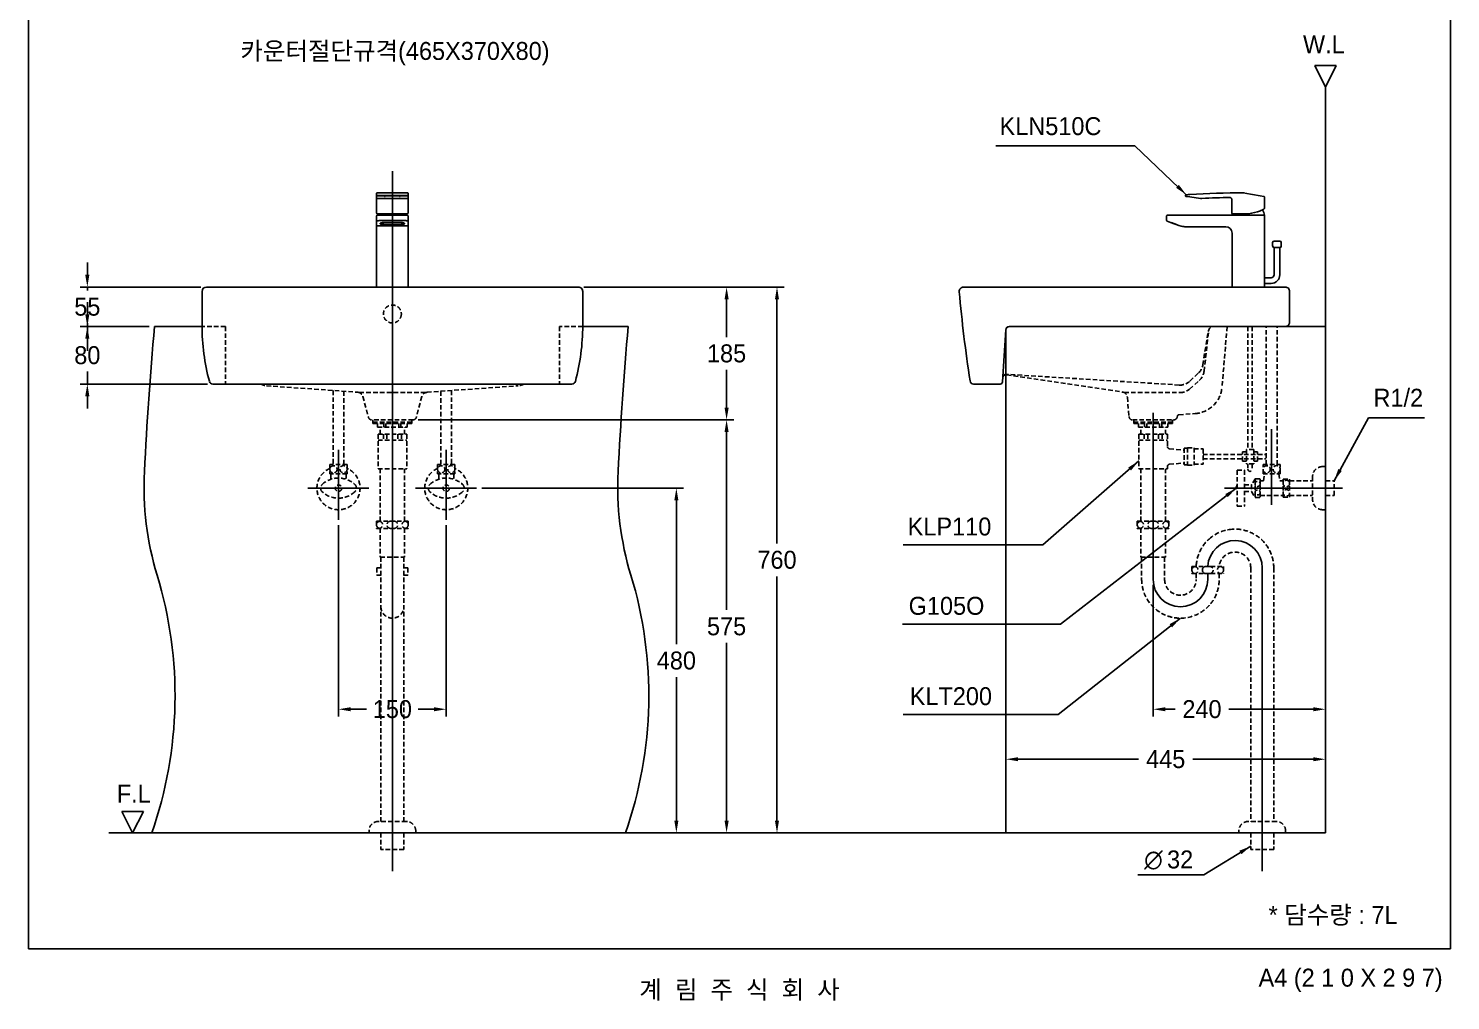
# Model space of a CAD drawing. Header units: millimetres. Extents: x 0 to 4280, y -72 to 2783.
# Drawn here: x 2300 to 4280, y -72 to 1281 of the extents above; entities that cross this region are included whole.
import ezdxf
from ezdxf.enums import TextEntityAlignment as Align
from ezdxf.lldxf.tags import DXFTag

# ---------------------------------------------------------------- set-up
doc = ezdxf.new("R2010")
doc.units = ezdxf.units.MM
doc.linetypes.add('DASHED2', pattern=[9.525, 6.35, -3.175])
for name, color, linetype in [('TEXT', 7, 'Continuous'), ('내부선 및 부속', 4, 'Continuous'), ('도각라인', 7, 'Continuous'), ('외형선', 3, 'Continuous'), ('점선', 6, 'DASHED2'), ('중심선', 1, 'DASHED'), ('치수선', 7, 'Continuous')]:
    doc.layers.add(name, color=color, linetype=linetype)
doc.styles.add('140911', font='HBATANG.TTF', dxfattribs={"height": 23})
doc.styles.add('____', font='')
doc.styles.add('타이틀', font='H2GTRM.TTF', dxfattribs={"height": 25})
doc.styles.get('____').set_extended_font_data('굴림')
tags = doc.linetypes.add('DASHDOT', pattern=[70, 31, -13, 13, -13]).pattern_tags.tags
tags[10:11] = [DXFTag(74, 4), DXFTag(75, 0), DXFTag(340, '0'), DXFTag(46, 0.0), DXFTag(50, 0.0), DXFTag(44, 0.0), DXFTag(45, 0.0)]
tags[8:9] = [DXFTag(74, 4), DXFTag(75, 0), DXFTag(340, '0'), DXFTag(46, 0.0), DXFTag(50, 0.0), DXFTag(44, 0.0), DXFTag(45, 0.0)]
tags[6:7] = [DXFTag(74, 4), DXFTag(75, 0), DXFTag(340, '0'), DXFTag(46, 0.0), DXFTag(50, 0.0), DXFTag(44, 0.0), DXFTag(45, 0.0)]
tags[4:5] = [DXFTag(74, 4), DXFTag(75, 0), DXFTag(340, '0'), DXFTag(46, 0.0), DXFTag(50, 0.0), DXFTag(44, 0.0), DXFTag(45, 0.0)]
tags = doc.linetypes.add('DASHED', pattern=[25.72, 12.86, -12.86]).pattern_tags.tags
tags[6:7] = [DXFTag(74, 4), DXFTag(75, 0), DXFTag(340, '0'), DXFTag(46, 0.0), DXFTag(50, 0.0), DXFTag(44, 0.0), DXFTag(45, 0.0)]
tags[4:5] = [DXFTag(74, 4), DXFTag(75, 0), DXFTag(340, '0'), DXFTag(46, 0.0), DXFTag(50, 0.0), DXFTag(44, 0.0), DXFTag(45, 0.0)]
doc.dimstyles.new('MSADIM', dxfattribs={"dimtxt": 33, "dimasz": 17, "dimexe": 10, "dimexo": 7.5, "dimgap": 10, "dimtad": 0, "dimtih": 1, "dimtoh": 1, "dimdec": 0, "dimzin": 1, "dimdsep": 46, "dimtxsty": '____', "dimcen": 11.25, "dimadec": 0, "dimazin": 0, "dimtfac": 1, "dimtdec": 0, "dimtix": 1, "dimtmove": 0, "dimatfit": 3, "dimfxl": 1, "dimtolj": 1, "dimtzin": 1, "dimarcsym": 0})

# ---------------------------------------------------------------- blocks, each defined once
blk = doc.blocks.new('*D27')
at = {"layer": '치수선', "color": 0, "linetype": 'Continuous', "lineweight": -2, "transparency": 16777216}
for p, q in [((2382, 938.3), (2382, 955.3)), ((2540.2, 921.3), (2372, 921.3)), ((2382, 921.3), (2382, 916.6)), ((2468, 866.3), (2372, 866.3)), ((2382, 866.3), (2382, 871)), ((2382, 849.3), (2382, 832.3))]:
    blk.add_line(p, q, dxfattribs=at)
at = {"layer": '치수선', "color": 0, "linetype": 'Continuous', "transparency": 16777216}
for points in [[(2379.1, 938.3), (2384.8, 938.3), (2382, 921.3)], [(2379.1, 849.3), (2384.8, 849.3), (2382, 866.3)]]:
    blk.add_solid(points, dxfattribs=at)
at = {"layer": '치수선', "color": 0, "linetype": 'Continuous', "transparency": 16777216, "insert": (2382, 893.8), "char_height": 25, "attachment_point": 5, "style": '____'}
blk.add_mtext('\\A1;55', dxfattribs=at)
blk = doc.blocks.new('*D28')
at = {"layer": '치수선', "color": 0, "linetype": 'Continuous', "lineweight": -2, "transparency": 16777216}
for p, q in [((2382, 883.3), (2382, 900.3)), ((2468, 866.3), (2372, 866.3)), ((2382, 866.3), (2382, 849.2)), ((2382, 786.3), (2382, 803.5)), ((2549.2, 786.3), (2372, 786.3)), ((2382, 769.3), (2382, 752.3))]:
    blk.add_line(p, q, dxfattribs=at)
at = {"layer": '치수선', "color": 0, "linetype": 'Continuous', "transparency": 16777216}
for points in [[(2379.1, 883.3), (2384.8, 883.3), (2382, 866.3)], [(2379.1, 769.3), (2384.8, 769.3), (2382, 786.3)]]:
    blk.add_solid(points, dxfattribs=at)
at = {"layer": '치수선', "color": 0, "linetype": 'Continuous', "transparency": 16777216, "insert": (2382, 826.3), "char_height": 25, "attachment_point": 5, "style": '____'}
blk.add_mtext('\\A1;80', dxfattribs=at)
blk = doc.blocks.new('*D29')
at = {"layer": '치수선', "color": 0, "linetype": 'Continuous', "lineweight": -2, "transparency": 16777216}
for p, q in [((3073.2, 921.3), (3282, 921.3)), ((3272, 904.3), (3272, 851.7)), ((3272, 753.3), (3272, 806)), ((2842.8, 736.3), (3282, 736.3))]:
    blk.add_line(p, q, dxfattribs=at)
at = {"layer": '치수선', "color": 0, "linetype": 'Continuous', "transparency": 16777216}
for points in [[(3269.2, 904.3), (3274.9, 904.3), (3272, 921.3)], [(3269.2, 753.3), (3274.9, 753.3), (3272, 736.3)]]:
    blk.add_solid(points, dxfattribs=at)
at = {"layer": '치수선', "color": 0, "linetype": 'Continuous', "transparency": 16777216, "insert": (3272, 828.8), "char_height": 25, "attachment_point": 5, "style": '____'}
blk.add_mtext('\\A1;185', dxfattribs=at)
blk = doc.blocks.new('*D30')
at = {"layer": '치수선', "color": 0, "linetype": 'Continuous', "lineweight": -2, "transparency": 16777216}
for p, q in [((2842.8, 736.3), (3282, 736.3)), ((3272, 719.3), (3272, 471.7)), ((3272, 178.3), (3272, 426)), ((2887.6, 161.3), (3282, 161.3))]:
    blk.add_line(p, q, dxfattribs=at)
at = {"layer": '치수선', "color": 0, "linetype": 'Continuous', "transparency": 16777216}
for points in [[(3269.2, 719.3), (3274.9, 719.3), (3272, 736.3)], [(3269.2, 178.3), (3274.9, 178.3), (3272, 161.3)]]:
    blk.add_solid(points, dxfattribs=at)
at = {"layer": '치수선', "color": 0, "linetype": 'Continuous', "transparency": 16777216, "insert": (3272, 448.8), "char_height": 25, "attachment_point": 5, "style": '____'}
blk.add_mtext('\\A1;575', dxfattribs=at)
blk = doc.blocks.new('*D31')
at = {"layer": '치수선', "color": 0, "linetype": 'Continuous', "lineweight": -2, "transparency": 16777216}
for p, q in [((2931.2, 641.3), (3212.1, 641.3)), ((3202.1, 624.3), (3202.1, 424)), ((3202.1, 178.3), (3202.1, 378.3)), ((3197.1, 161.3), (3192.1, 161.3))]:
    blk.add_line(p, q, dxfattribs=at)
at = {"layer": '치수선', "color": 0, "linetype": 'Continuous', "transparency": 16777216}
for points in [[(3199.3, 624.3), (3204.9, 624.3), (3202.1, 641.3)], [(3199.3, 178.3), (3204.9, 178.3), (3202.1, 161.3)]]:
    blk.add_solid(points, dxfattribs=at)
at = {"layer": '치수선', "color": 0, "linetype": 'Continuous', "transparency": 16777216, "insert": (3202.1, 401.2), "char_height": 25, "attachment_point": 5, "style": '____'}
blk.add_mtext('\\A1;480', dxfattribs=at)
blk = doc.blocks.new('*D32')
at = {"layer": '치수선', "color": 0, "linetype": 'Continuous', "lineweight": -2, "transparency": 16777216}
for p, q in [((3073.2, 921.3), (3352.2, 921.3)), ((3342.2, 904.3), (3342.2, 564.2)), ((3342.2, 178.3), (3342.2, 518.5)), ((3328.9, 161.3), (3352.2, 161.3))]:
    blk.add_line(p, q, dxfattribs=at)
at = {"layer": '치수선', "color": 0, "linetype": 'Continuous', "transparency": 16777216}
for points in [[(3339.4, 904.3), (3345, 904.3), (3342.2, 921.3)], [(3339.4, 178.3), (3345, 178.3), (3342.2, 161.3)]]:
    blk.add_solid(points, dxfattribs=at)
at = {"layer": '치수선', "color": 0, "linetype": 'Continuous', "transparency": 16777216, "insert": (3342.2, 541.4), "char_height": 25, "attachment_point": 5, "style": '____'}
blk.add_mtext('\\A1;760', dxfattribs=at)
blk = doc.blocks.new('*D33')
at = {"layer": '치수선', "color": 0, "linetype": 'Continuous', "lineweight": -2, "transparency": 16777216}
for p, q in [((2731.7, 589.8), (2731.7, 323.5)), ((2881.7, 589.8), (2881.7, 323.5)), ((2748.7, 333.5), (2770.8, 333.5)), ((2864.7, 333.5), (2842.6, 333.5))]:
    blk.add_line(p, q, dxfattribs=at)
at = {"layer": '치수선', "color": 0, "linetype": 'Continuous', "transparency": 16777216}
for points in [[(2748.7, 336.3), (2748.7, 330.7), (2731.7, 333.5)], [(2864.7, 336.3), (2864.7, 330.7), (2881.7, 333.5)]]:
    blk.add_solid(points, dxfattribs=at)
at = {"layer": '치수선', "color": 0, "linetype": 'Continuous', "transparency": 16777216, "insert": (2806.7, 333.5), "char_height": 25, "attachment_point": 5, "style": '____'}
blk.add_mtext('\\A1;150', dxfattribs=at)
blk = doc.blocks.new('*D34')
at = {"layer": '치수선', "color": 0, "linetype": 'Continuous', "lineweight": -2, "transparency": 16777216}
for p, q in [((3865.9, 506.8), (3865.9, 323.5)), ((4105.9, 354.4), (4105.9, 323.5)), ((3882.9, 333.5), (3896.6, 333.5)), ((4088.9, 333.5), (3971.2, 333.5))]:
    blk.add_line(p, q, dxfattribs=at)
at = {"layer": '치수선', "color": 0, "linetype": 'Continuous', "transparency": 16777216}
for points in [[(3882.9, 336.3), (3882.9, 330.7), (3865.9, 333.5)], [(4088.9, 336.3), (4088.9, 330.7), (4105.9, 333.5)]]:
    blk.add_solid(points, dxfattribs=at)
at = {"layer": '치수선', "color": 0, "linetype": 'Continuous', "transparency": 16777216, "insert": (3933.9, 333.5), "char_height": 25, "attachment_point": 5, "style": '____'}
blk.add_mtext('\\A1;240', dxfattribs=at)
blk = doc.blocks.new('*D35')
at = {"layer": '치수선', "color": 0, "linetype": 'Continuous', "lineweight": -2, "transparency": 16777216}
for p, q in [((3660.9, 267.4), (3660.9, 273.9)), ((3677.9, 263.9), (3845.7, 263.9)), ((4088.9, 263.9), (3921.1, 263.9)), ((4105.9, 267.4), (4105.9, 273.9))]:
    blk.add_line(p, q, dxfattribs=at)
at = {"layer": '치수선', "color": 0, "linetype": 'Continuous', "transparency": 16777216}
for points in [[(3677.9, 266.7), (3677.9, 261.1), (3660.9, 263.9)], [(4088.9, 266.7), (4088.9, 261.1), (4105.9, 263.9)]]:
    blk.add_solid(points, dxfattribs=at)
at = {"layer": '치수선', "color": 0, "linetype": 'Continuous', "transparency": 16777216, "insert": (3883.4, 263.9), "char_height": 25, "attachment_point": 5, "style": '____'}
blk.add_mtext('\\A1;445', dxfattribs=at)

msp = doc.modelspace()

# ---------------------------------------------------------------- linework, layer by layer
at = {"layer": '내부선 및 부속', "linetype": 'Continuous'}
for p, q in [((2784.7, 1051.3), (2784.7, 1049.1)), ((2784.7, 1051.3), (2784.7, 1051.2)), ((2784.7, 1051.2), (2784.7, 1047.4)), ((2785.7, 1052.4), (2827.7, 1052.4)), ((2828.7, 1051.4), (2828.7, 1049.1)), ((3993.4, 1052.2), (4015.1, 1048.4)), ((2784.7, 1047.8), (2784.7, 1049.1)), ((2784.7, 1045.8), (2784.7, 1047.8)), ((2784.7, 1047.4), (2784.7, 1046.5)), ((2784.7, 1024.3), (2784.7, 1047)), ((2784.7, 1047), (2784.7, 1045.7)), ((2784.7, 1045.3), (2784.7, 1046.5)), ((2784.7, 1045.7), (2784.7, 1045.8)), ((2784.7, 1045.3), (2784.7, 1028.5)), ((2785.7, 1044.8), (2827.7, 1044.8)), ((2822.7, 1048.7), (2790.7, 1048.7)), ((2790.7, 1048.7), (2790.7, 1048.5)), ((2790.7, 1048.5), (2822.7, 1048.5)), ((2796.7, 1048.1), (2795.7, 1048.1)), ((2795.7, 1048.1), (2795.7, 1047.5)), ((2795.7, 1047.5), (2795.7, 1047.3)), ((2795.7, 1047.3), (2796.7, 1047.3)), ((2796.7, 1047.3), (2796.7, 1048.1)), ((2796.7, 1047.5), (2796.7, 1048.1)), ((2796.7, 1047.3), (2796.7, 1047.5)), ((2816.7, 1048.1), (2816.7, 1047.5)), ((2817.7, 1048.1), (2816.7, 1048.1)), ((2816.7, 1047.5), (2816.7, 1047.3)), ((2816.7, 1047.3), (2817.7, 1047.3)), ((2817.7, 1047.3), (2816.7, 1047.3)), ((2817.7, 1047.5), (2817.7, 1048.1)), ((2817.7, 1047.3), (2817.7, 1048.1)), ((2817.7, 1047.3), (2817.7, 1047.5)), ((2817.7, 1047.3), (2817.7, 1047.3)), ((2822.7, 1048.5), (2822.7, 1048.7)), ((2827.7, 1044.7), (2827.7, 1044.8)), ((2828.7, 1049.1), (2828.7, 1047.8)), ((2828.7, 1047.8), (2828.7, 1045.8)), ((2828.7, 1047), (2828.7, 1047)), ((2828.7, 1047), (2828.7, 1024.3)), ((2828.7, 1045.7), (2828.7, 1045.8)), ((3910.9, 1048.5), (3910.9, 1048.7)), ((3910.9, 1048.7), (3910.9, 1048.5)), ((3916.8, 1046.8), (3911.8, 1047.5)), ((3931.9, 1044.8), (3916.8, 1046.8)), ((3975.4, 1024.3), (3975.4, 1042.9)), ((4015.1, 1048.4), (4020.1, 1047.5)), ((4020.9, 1046.5), (4020.9, 1046.4)), ((4020.9, 1045.3), (4020.9, 1046.4)), ((4020.9, 1045.3), (4020.9, 1030.9)), ((2784.7, 1028.5), (2784.7, 1024.3)), ((2784.7, 1012.2), (2784.7, 1020.3)), ((2784.7, 921.3), (2784.7, 1020.3)), ((2784.7, 1007.5), (2784.7, 1012.2)), ((2786.1, 1023.3), (2785.7, 1023.3)), ((2785.7, 1021.3), (2790.7, 1021.3)), ((2827.3, 1023.3), (2786.1, 1023.3)), ((2790.7, 1021.3), (2822.7, 1021.3)), ((2790.7, 1014), (2822.7, 1014)), ((2819.7, 1011), (2793.7, 1011)), ((2793.7, 1008.3), (2793.7, 1011)), ((2819.7, 1008.3), (2819.7, 1011)), ((2827.7, 1021.3), (2822.7, 1021.3)), ((2827.7, 1023.3), (2827.3, 1023.3)), ((2828.7, 1020.3), (2828.7, 1012.2)), ((2828.7, 1012.2), (2828.7, 1007.5)), ((3884.7, 1014), (3884.7, 1020.3)), ((3884.7, 1020.3), (3884.7, 1014)), ((3890.3, 1011.3), (3885.3, 1013.1)), ((3885.3, 1013.1), (3890.3, 1011.3)), ((3885.7, 1021.3), (3890.7, 1021.3)), ((3890.3, 1011.3), (3903.3, 1006.5)), ((3903.3, 1006.5), (3890.3, 1011.3)), ((3890.7, 1021.3), (4014.9, 1021.3)), ((3891, 1011), (3898.5, 1008.3)), ((3898.5, 1008.3), (3891, 1011)), ((3976.4, 1023.3), (3989.9, 1023.3)), ((3976.9, 1023.3), (3981.4, 1023.3)), ((3991.9, 1023.3), (3989.9, 1023.3)), ((3998.9, 1023.3), (3991.9, 1023.3)), ((4019.9, 1021.3), (4014.9, 1021.3)), ((4019.9, 1021.3), (4020.9, 1021.3)), ((4020.9, 1021.3), (4020.9, 1020.3)), ((4020.9, 921.3), (4020.9, 1020.3)), ((2784.7, 1006.3), (2784.7, 1007.5)), ((2784.7, 921.3), (2784.7, 1006.3)), ((2785.7, 1006.5), (2827.7, 1006.5)), ((2793.7, 1008.3), (2819.7, 1008.3)), ((2828.7, 1006.3), (2828.7, 1007.5)), ((2828.7, 1006.3), (2828.7, 1006.3)), ((2828.7, 1006.3), (2828.7, 921.3)), ((3966.9, 1005.3), (3910.2, 1005.3)), ((3975.9, 921.3), (3975.9, 996.3)), ((4032.3, 978.3), (4032.3, 983.3)), ((4034.3, 985.3), (4042.4, 985.3)), ((4034.3, 976.3), (4034.3, 938.3)), ((4034.3, 976.3), (4042.3, 976.3)), ((4038.3, 976.3), (4034.3, 976.3)), ((4040.7, 976.3), (4036, 976.3)), ((4042.3, 976.3), (4038.3, 976.3)), ((4042.4, 976.3), (4038.3, 976.3)), ((4042.3, 938.3), (4042.3, 976.3)), ((4044.3, 983.4), (4044.3, 978.3)), ((4020.9, 953.3), (4020.9, 958.3)), ((4020.9, 931.3), (4020.9, 953.3)), ((4030.3, 934.3), (4020.9, 934.3)), ((4020.9, 931.3), (4020.9, 926.3)), ((2785.2, 921.3), (2828.2, 921.3)), ((4020.9, 921.3), (3975.9, 921.3)), ((4010.3, 921.3), (4013.3, 921.3)), ((4010.3, 921.3), (4016.3, 921.3)), ((4020.9, 926.3), (4030.3, 926.3)), ((2541.7, 866.3), (2475.5, 866.3)), ((3135.1, 866.3), (3071.7, 866.3)), ((3660.9, 861.3), (3660.9, 161.3))]:
    msp.add_line(p, q, dxfattribs=at)
for centre, radius, start, end in [((3984.6, 52.4), 1000, 89.5936, 93.8863), ((3991.6, 1042.3), 10, 80, 89.5936), ((2827.7, 1045.7), 1, 270, 0), ((3911.9, 1048.5), 1, 202.1993, 262.1993), ((3911.9, 1048.5), 1, 202.1993, 262.1993), ((3911.9, 1048.5), 1, 202.1993, 262.1993), ((3911.9, 1048.5), 1, 202.1993, 262.1993), ((3933.2, 1054.7), 10, 262.1993, 272.9349), ((3984.6, 52.4), 993.6, 90.6538, 92.9349), ((3972.1, 1042.8), 3.34, 2.007, 69.3544), ((2785.7, 1024.3), 1, 180, 270), ((2785.7, 1020.3), 1, 90, 180), ((2785.7, 1020.3), 1, 90, 180), ((2814.4, 1016.3), 27.6, 165.1842, 169.4357), ((2800, 1016.3), 27.6, 10.5643, 14.8158), ((2827.7, 1024.3), 1, 270, 0), ((2827.7, 1020.3), 1, 0, 90), ((3885.7, 1020.3), 1, 90, 180), ((3885.7, 1020.3), 1, 90, 180), ((3976.4, 1024.3), 1, 180, 270), ((4008.1, 1016.3), 27.6, 165.1842, 169.4357), ((3993.3, 1078.9), 55.8, 275.72, 293.156), ((3993.7, 1016.3), 27.6, 10.5643, 27.3016), ((3910.2, 1025.3), 20, 250, 270), ((3910.2, 1025.3), 20, 250, 270), ((3966.9, 996.3), 9, 0, 90), ((4034.3, 983.3), 2, 90, 180), ((4034.3, 978.3), 1.92, 180, 270), ((4042.4, 983.4), 1.92, 0, 90), ((4042.4, 978.3), 1.92, 270, 0), ((4030.3, 938.3), 4, 270, 0), ((4030.3, 938.3), 12, 270, 0), ((7432.1, 419.4), 4976.7, 174.8481, 177.1769), ((8091.7, 419.4), 4976.7, 174.8481, 177.1769), ((3661.4, 794.2), 5, 95.785, 176.4237), ((3661.4, 794.8), 5, 96.1691, 176.4237), ((2886, 643.6), 425.1, 177.1769, 196.87), ((3545.5, 643.6), 425.1, 177.1769, 196.87), ((1925.7, 352.4), 578.4, 340.7085, 16.87), ((2585.3, 352.4), 578.4, 340.7085, 16.87)]:
    msp.add_arc(centre, radius, start, end, dxfattribs=at)
for points, knots in [([(2784.7, 1051.5), (2784.7, 1051.5), (2784.7, 1051.6), (2784.8, 1051.8), (2784.9, 1052), (2785.1, 1052.2), (2785.4, 1052.3), (2785.6, 1052.4), (2785.7, 1052.4)], [0, 0, 0, 0, 0.097046, 0.215477, 0.366984, 0.6013, 0.806128, 1, 1, 1, 1]), ([(2827.7, 1052.4), (2827.7, 1052.4), (2827.8, 1052.4), (2828, 1052.3), (2828.3, 1052.2), (2828.4, 1052), (2828.6, 1051.9), (2828.6, 1051.7), (2828.7, 1051.6), (2828.7, 1051.5), (2828.7, 1051.5), (2828.7, 1051.4)], [0, 0, 0, 0, 0.020818, 0.239105, 0.419032, 0.574027, 0.708164, 0.821662, 0.913084, 0.980269, 1, 1, 1, 1]), ([(3911.8, 1049.7), (3911.7, 1049.7), (3911.5, 1049.6), (3911.2, 1049.5), (3911.1, 1049.3), (3910.9, 1049), (3910.9, 1048.8), (3910.9, 1048.7)], [0, 0, 0, 0, 0.285714, 0.428571, 0.571429, 0.785714, 1, 1, 1, 1]), ([(3911.8, 1049.7), (3911.8, 1049.7), (3911.9, 1049.7), (3912.2, 1049.7), (3912.6, 1049.8), (3913, 1049.8), (3913.7, 1049.9), (3914.7, 1049.9), (3915.7, 1050), (3916.5, 1050), (3916.8, 1050.1)], [0, 0, 0, 0, 0.142857, 0.285714, 0.357143, 0.428571, 0.571429, 0.714286, 0.857143, 1, 1, 1, 1]), ([(2790.7, 1048.7), (2790.2, 1048.7), (2789.6, 1048.7), (2788.7, 1048.7), (2788.1, 1048.8), (2787.5, 1048.8), (2786.7, 1048.8), (2786.1, 1048.8), (2785.7, 1048.9), (2785.5, 1048.9), (2785.4, 1048.9), (2785.1, 1048.9), (2784.8, 1049), (2784.7, 1049), (2784.7, 1049.1)], [0, 0, 0, 0, 0.142857, 0.214286, 0.285714, 0.357143, 0.428571, 0.571429, 0.642857, 0.678571, 0.696429, 0.714286, 0.857143, 1, 1, 1, 1]), ([(2784.7, 1047.8), (2784.7, 1047.9), (2785.1, 1048.1), (2786.8, 1048.4), (2788.9, 1048.5), (2790.2, 1048.5), (2790.7, 1048.5)], [0, 0, 0, 0, 0.285714, 0.571429, 0.857143, 1, 1, 1, 1]), ([(2828.6, 1049), (2828.6, 1049), (2828.5, 1049), (2828.1, 1048.9), (2827.4, 1048.9), (2826.6, 1048.8), (2825.9, 1048.8), (2825.1, 1048.8), (2824, 1048.7), (2823.1, 1048.7), (2822.7, 1048.7)], [0, 0, 0, 0, 0.022938, 0.185782, 0.348626, 0.511469, 0.592891, 0.674313, 0.837156, 1, 1, 1, 1]), ([(2822.7, 1048.5), (2823.6, 1048.5), (2825.4, 1048.5), (2827.5, 1048.3), (2828.4, 1048.1), (2828.6, 1048), (2828.6, 1048)], [0, 0, 0, 0, 0.32589, 0.651781, 0.977671, 1, 1, 1, 1]), ([(4020.3, 1030), (4020.3, 1030), (4020.2, 1029.9), (4019.9, 1029.8), (4019.6, 1029.6), (4019.2, 1029.4), (4018.9, 1029.2), (4018.4, 1029), (4018, 1028.8), (4017.3, 1028.4), (4016.7, 1028.2), (4016.1, 1027.9), (4015.9, 1027.8), (4015.7, 1027.7)], [0, 0, 0, 0, 0.022972, 0.19686, 0.283804, 0.370748, 0.457692, 0.5229, 0.63158, 0.718524, 0.892412, 0.935884, 1, 1, 1, 1]), ([(4019.9, 1029.8), (4019.9, 1029.8), (4019.9, 1029.8), (4019.8, 1029.7), (4019.8, 1029.7), (4019.7, 1029.7), (4019.7, 1029.7), (4019.6, 1029.6), (4019.5, 1029.6), (4019.5, 1029.5), (4019.4, 1029.5), (4019.4, 1029.5), (4019.3, 1029.5), (4019.2, 1029.4), (4019.2, 1029.4), (4019.1, 1029.4), (4019, 1029.3), (4018.9, 1029.2), (4018.8, 1029.2), (4018.6, 1029.1), (4018.5, 1029.1), (4018.4, 1029), (4018.4, 1029), (4018.3, 1029), (4018.3, 1028.9), (4018.3, 1028.9)], [0, 0, 0, 0, 0.147203, 0.147203, 0.295653, 0.295653, 0.37051, 0.37051, 0.483564, 0.483564, 0.521467, 0.521467, 0.597561, 0.597561, 0.635788, 0.635788, 0.751471, 0.751471, 0.829397, 0.829397, 0.947331, 0.947331, 0.986892, 0.986892, 1, 1, 1, 1]), ([(4020.8, 1030.9), (4020.8, 1030.8), (4020.8, 1030.6), (4020.7, 1030.3), (4020.5, 1030.1), (4020.4, 1030), (4020.3, 1030)], [0, 0, 0, 0, 0.250001, 0.499999, 0.749998, 1, 1, 1, 1]), ([(4020.8, 1030.9), (4020.8, 1030.9), (4020.9, 1030.9), (4020.9, 1030.9), (4020.9, 1030.9)], [0, 0, 0, 0, 0.15708, 1, 1, 1, 1]), ([(2784.7, 1012.2), (2784.7, 1012.5), (2785.1, 1013), (2786.8, 1013.7), (2788.9, 1014), (2790.2, 1014), (2790.7, 1014)], [0, 0, 0, 0, 0.285714, 0.571429, 0.857143, 1, 1, 1, 1]), ([(2822.7, 1014), (2823.6, 1014), (2825.4, 1013.9), (2827.5, 1013.4), (2828.4, 1012.9), (2828.6, 1012.6), (2828.6, 1012.6)], [0, 0, 0, 0, 0.326484, 0.652968, 0.979452, 1, 1, 1, 1]), ([(3884.7, 1014), (3884.7, 1014), (3884.7, 1013.8), (3884.8, 1013.6), (3884.9, 1013.4), (3885.1, 1013.2), (3885.2, 1013.1), (3885.3, 1013.1)], [0, 0, 0, 0, 0.214286, 0.428571, 0.571429, 0.714286, 1, 1, 1, 1]), ([(2784.7, 1006.3), (2784.7, 1006.3), (2784.7, 1006.3), (2784.7, 1006.2), (2784.7, 1006.1), (2784.7, 1006.1)], [0, 0, 0, 0, 0.003909, 0.003909, 1, 1, 1, 1]), ([(2828.7, 1006.2), (2828.7, 1006.1), (2828.7, 1006.1), (2828.7, 1006.1), (2828.7, 1006.1)], [0, 0, 0, 0, 0.705199, 1, 1, 1, 1])]:
    msp.add_open_spline(points, degree=3, knots=knots, dxfattribs=at)
for points, degree in [([(3911.8, 1049.7), (3911.3, 1049.7), (3910.9, 1049.2), (3910.9, 1048.7)], 3), ([(3911.6, 1049.7), (3911.6, 1049.7), (3911.6, 1049.7), (3911.7, 1049.7)], 3), ([(2828.1, 1044.8), (2828.2, 1044.8), (2828.2, 1044.7), (2828.2, 1044.7)], 3), ([(2828.3, 1044.9), (2828.3, 1044.8), (2828.2, 1044.7), (2828.2, 1044.7)], 3), ([(2828.7, 1049.3), (2828.7, 1049.1), (2828.6, 1049)], 2), ([(2828.7, 1049.1), (2828.7, 1049.1), (2828.6, 1049), (2828.6, 1049)], 3), ([(2828.6, 1048), (2828.6, 1047.8), (2828.7, 1047.6)], 2), ([(2828.6, 1048), (2828.6, 1047.9), (2828.7, 1047.9), (2828.7, 1047.8)], 3), ([(2828.7, 1049.3), (2828.7, 1049.2), (2828.7, 1049.1), (2828.7, 1049.1)], 3), ([(2828.7, 1047.8), (2828.7, 1047.8), (2828.7, 1047.7), (2828.7, 1047.6)], 3), ([(3910.9, 1048.5), (3910.9, 1048), (3911.3, 1047.6), (3911.8, 1047.5)], 3), ([(4015.1, 1048.3), (4015.1, 1048.4), (4015.1, 1048.4), (4015.1, 1048.4)], 3), ([(4020.9, 1046.5), (4020.9, 1047), (4020.5, 1047.4), (4020.1, 1047.5)], 3), ([(2828.6, 1012.6), (2828.6, 1012.5), (2828.7, 1012.3), (2828.7, 1012.2)], 3), ([(2828.6, 1012.6), (2828.6, 1012.3), (2828.7, 1012)], 2), ([(2828.7, 1012.2), (2828.7, 1012.2), (2828.7, 1012.1), (2828.7, 1012)], 3), ([(3884.7, 1014), (3884.7, 1013.6), (3884.9, 1013.2), (3885.3, 1013.1)], 3), ([(4015.8, 1027.8), (4015.5, 1027.7), (4015.3, 1027.6)], 2), ([(4015.3, 1027.6), (4015.3, 1027.6), (4015.3, 1027.6), (4015.3, 1027.6)], 3)]:
    msp.add_open_spline(points, degree=degree, dxfattribs=at)
for points in [[(2785.7, 1044.8), (2784.7, 1044.8), (2784.7, 1045.8)], [(2828.7, 1045.8), (2828.7, 1044.8), (2827.7, 1044.8)], [(2785.7, 1006.5), (2784.7, 1006.5), (2784.7, 1007.5)], [(2828.7, 1007.5), (2828.7, 1006.5), (2827.7, 1006.5)]]:
    msp.add_rational_spline(points, [1, 0.707106769085, 1], degree=2, dxfattribs=at)
for points in [[(2793.7, 1008.3), (2789.7, 1008.3), (2789.7, 1009.7), (2789.7, 1011), (2793.7, 1011)], [(2819.7, 1011), (2823.7, 1011), (2823.7, 1009.7), (2823.7, 1008.3), (2819.7, 1008.3)]]:
    msp.add_rational_spline(points, [1, 0.707106769085, 1, 0.707106769085, 1], degree=2, knots=[0, 0, 0, 0.5, 0.5, 1, 1, 1], dxfattribs=at)
at = {"layer": '도각라인'}
for p, q in [((2300, 0), (2300, 2783)), ((4280, 2783), (4280, 0)), ((2300, 0), (4280, 0))]:
    msp.add_line(p, q, dxfattribs=at)
at = {"layer": '외형선', "linetype": 'Continuous'}
for p, q in [((4120.9, 1229.6), (4090.9, 1229.6)), ((4090.9, 1229.6), (4105.9, 1199.6)), ((4105.9, 1199.6), (4120.9, 1229.6)), ((4105.9, 1199.6), (4105.9, 161.3)), ((2541.7, 915.3), (2541.7, 867.5)), ((3065.7, 921.3), (2547.7, 921.3)), ((3071.7, 915.3), (3071.7, 867.5)), ((4049.9, 921.3), (3601.9, 921.3)), ((4055.9, 915.3), (4055.9, 872.3)), ((3660.6, 861.7), (3656.1, 789.2)), ((3665.6, 866.3), (4105.9, 866.3)), ((3056.7, 786.3), (2556.7, 786.3)), ((3615.9, 786.3), (3653.1, 786.3)), ((2460.1, 191.3), (2430.1, 191.3)), ((2430.1, 191.3), (2445.1, 161.3)), ((2445.1, 161.3), (2460.1, 191.3)), ((4105.9, 161.3), (2411.9, 161.3))]:
    msp.add_line(p, q, dxfattribs=at)
at = {"layer": '외형선', "linetype": 'Continuous', "flags": 128}
for points in [[(3065.7, 921.3, -0.414214), (3071.7, 915.3)], [(4049.9, 921.3, -0.414217), (4055.9, 915.3)], [(4055.9, 872.3, -0.414214), (4049.9, 866.3)], [(3071.7, 867.5, -0.065373), (3061.5, 790)], [(3660.6, 861.7, -0.396047), (3665.6, 866.3)], [(3660.9, 861.3, -0.414214), (3665.9, 866.3)], [(3061.5, 790, -0.339644), (3056.7, 786.3)], [(3656.1, 789.2, -0.396044), (3653.1, 786.3)]]:
    msp.add_lwpolyline(points, format="xyb", dxfattribs=at)
at = {"layer": '외형선', "linetype": 'Continuous'}
for centre, radius, start, end in [((2547.7, 915.3), 6, 90, 180), ((3601.9, 915.3), 6, 90, 185.1079), ((5588, 1092.9), 2000, 185.1079, 188.6931), ((2841.7, 867.5), 300, 180, 194.961), ((2556.7, 791.3), 5, 194.961, 270), ((3615.9, 791.3), 5, 188.6931, 270)]:
    msp.add_arc(centre, radius, start, end, dxfattribs=at)
at = {"layer": '점선'}
for p, q in [((2574.2, 866.3), (2541.7, 866.3)), ((2574.2, 866.3), (2574.2, 786.3)), ((3039.2, 866.3), (3039.2, 786.3)), ((3071.7, 866.3), (3039.2, 866.3)), ((3935, 812.9), (3942.7, 859.6)), ((3936.8, 804), (3943.3, 861.5)), ((3968.9, 866.3), (3961.8, 781.7)), ((3997.9, 866.3), (3997.9, 695.3)), ((4003.9, 866.3), (4003.9, 695.3)), ((4023.4, 674.1), (4023.4, 866.3)), ((4038.4, 674.1), (4038.4, 866.3)), ((3902.2, 784.9), (3661.8, 799.8)), ((3662.1, 799.2), (3823.2, 775.1)), ((3917.2, 790.4), (3929.1, 801.7)), ((2631.4, 783.9), (2758.5, 774.8)), ((2724.2, 777.2), (2724.2, 674.1)), ((2739.2, 776.1), (2739.2, 674.1)), ((2852.9, 774.3), (2760.5, 774.3)), ((2854.9, 774.8), (2982, 783.9)), ((2874.2, 776.1), (2874.2, 674.1)), ((2889.2, 777.2), (2889.2, 674.1)), ((3825.6, 774.3), (3903.4, 774.3)), ((3916.6, 779.3), (3930.1, 791.2)), ((2765.6, 768.8), (2773.3, 740.1)), ((2847.7, 768.8), (2840.1, 740.1)), ((3830, 767.9), (3832.3, 740.9)), ((2835.3, 736.3), (2778.1, 736.3)), ((2779.7, 736.3), (2779.7, 731.3)), ((2779.7, 733.3), (2833.7, 733.3)), ((2833.7, 736.3), (2833.7, 731.3)), ((3837.3, 736.3), (3894.5, 736.3)), ((3838.9, 736.3), (3838.9, 731.3)), ((3838.9, 733.3), (3892.9, 733.3)), ((3892.9, 736.3), (3892.9, 731.3)), ((3899.4, 740.1), (3899.9, 742.1)), ((3901.7, 743.6), (3924.6, 745.1)), ((2779.7, 731.3), (2833.7, 731.3)), ((2786.2, 731.3), (2786.2, 726.3)), ((2786.2, 726.3), (2827.2, 726.3)), ((2786.7, 716.3), (2786.7, 668.3)), ((2786.7, 716.3), (2826.7, 716.3)), ((2789.7, 716.3), (2789.7, 726.3)), ((2794.2, 716.3), (2794.2, 708.3)), ((2794.7, 731.3), (2794.7, 726.3)), ((2797.7, 731.3), (2797.7, 726.3)), ((2799.2, 716.3), (2799.2, 708.3)), ((2814.2, 716.3), (2814.2, 708.3)), ((2815.7, 731.3), (2815.7, 726.3)), ((2818.7, 731.3), (2818.7, 726.3)), ((2819.2, 716.3), (2819.2, 708.3)), ((2823.7, 716.3), (2823.7, 726.3)), ((2826.7, 716.3), (2826.7, 668.3)), ((2827.2, 731.3), (2827.2, 726.3)), ((3838.9, 731.3), (3892.9, 731.3)), ((3845.4, 731.3), (3845.4, 726.3)), ((3845.4, 726.3), (3886.4, 726.3)), ((3845.9, 716.3), (3845.9, 668.3)), ((3845.9, 716.3), (3885.9, 716.3)), ((3848.9, 716.3), (3848.9, 726.3)), ((3853.4, 716.3), (3853.4, 708.3)), ((3853.9, 731.3), (3853.9, 726.3)), ((3856.9, 731.3), (3856.9, 726.3)), ((3858.4, 716.3), (3858.4, 708.3)), ((3873.4, 716.3), (3873.4, 708.3)), ((3874.9, 731.3), (3874.9, 726.3)), ((3877.9, 731.3), (3877.9, 726.3)), ((3878.4, 716.3), (3878.4, 708.3)), ((3882.9, 716.3), (3882.9, 726.3)), ((3885.9, 716.3), (3885.9, 699.1)), ((3886.4, 731.3), (3886.4, 726.3)), ((2786.7, 708.3), (2826.7, 708.3)), ((3845.9, 708.3), (3885.9, 708.3)), ((3888.6, 696.1), (3908.9, 694.3)), ((3908.9, 696.8), (3908.9, 673.8)), ((3908.9, 696.8), (3913.9, 696.8)), ((3913.9, 697.3), (3913.9, 673.3)), ((3913.9, 697.3), (3922.9, 697.3)), ((3922.9, 697.3), (3922.9, 673.3)), ((3922.9, 696.1), (3935.4, 696.1)), ((3935.4, 696.1), (3935.4, 674.6)), ((4005.9, 695.3), (3995.9, 695.3)), ((3995.9, 695.3), (3995.9, 675.3)), ((4005.9, 695.3), (4005.9, 675.3)), ((2719.7, 674.1), (2719.7, 661.1)), ((2743.7, 674.1), (2719.7, 674.1)), ((2743.7, 674.1), (2743.7, 661.1)), ((2869.7, 674.1), (2869.7, 661.1)), ((2893.7, 674.1), (2869.7, 674.1)), ((2893.7, 674.1), (2893.7, 661.1)), ((3888.6, 674.6), (3908.9, 676.3)), ((3908.9, 673.8), (3913.9, 673.8)), ((3913.9, 673.3), (3922.9, 673.3)), ((3922.9, 674.6), (3935.4, 674.6)), ((3935.4, 688.3), (4023.4, 688.3)), ((3935.4, 682.3), (4023.4, 682.3)), ((3990.4, 678.8), (3990.4, 691.8)), ((3995.9, 691.8), (3990.4, 691.8)), ((3995.9, 678.8), (3990.4, 678.8)), ((4005.9, 675.3), (3995.9, 675.3)), ((3997.9, 675.3), (3997.9, 667.7)), ((4003.9, 675.3), (4003.9, 667.7)), ((4011.4, 691.8), (4005.9, 691.8)), ((4011.4, 678.8), (4005.9, 678.8)), ((4011.4, 678.8), (4011.4, 691.8)), ((4018.9, 674.1), (4042.9, 674.1)), ((4018.9, 661.1), (4018.9, 674.1)), ((4042.9, 661.1), (4042.9, 674.1)), ((2743.7, 661.1), (2719.7, 661.1)), ((2721.2, 661.1), (2721.2, 653.7)), ((2742.2, 661.1), (2742.2, 653.7)), ((2786.7, 668.3), (2826.7, 668.3)), ((2789.7, 595.3), (2789.7, 668.3)), ((2823.7, 595.3), (2823.7, 668.3)), ((2893.7, 661.1), (2869.7, 661.1)), ((2871.2, 661.1), (2871.2, 653.7)), ((2892.2, 661.1), (2892.2, 653.7)), ((3845.9, 668.3), (3885.9, 668.3)), ((3848.9, 595.3), (3848.9, 668.3)), ((3882.9, 595.3), (3882.9, 668.3)), ((3885.9, 671.6), (3885.9, 668.3)), ((3982.9, 666.3), (3982.9, 616.3)), ((3982.9, 666.3), (3992.9, 666.3)), ((3992.9, 666.3), (3992.9, 616.3)), ((4007.9, 654.3), (4002.9, 646.1)), ((4007.9, 654.3), (4014.9, 654.3)), ((4007.9, 654.3), (4007.9, 628.3)), ((4014.9, 654.3), (4014.9, 628.3)), ((4018.9, 661.1), (4042.9, 661.1)), ((4019.4, 651.6), (4020.9, 661.1)), ((4040.9, 661.1), (4042.4, 651.6)), ((4046.9, 653.8), (4046.9, 628.8)), ((4046.9, 653.8), (4055.9, 653.8)), ((4055.9, 653.8), (4055.9, 628.8)), ((4087.9, 657.3), (4087.9, 625.3)), ((4101.9, 671.3), (4105.9, 671.3)), ((3992.9, 646.1), (4002.9, 646.1)), ((3992.9, 636.6), (4002.9, 636.6)), ((4002.9, 646.1), (4002.9, 636.6)), ((4002.9, 636.6), (4007.9, 628.3)), ((4014.9, 651.6), (4019.4, 651.6)), ((4042.4, 651.6), (4046.9, 651.6)), ((4055.9, 651.6), (4087.9, 651.6)), ((4105.9, 651.6), (4117.9, 651.6)), ((4117.9, 631.1), (4117.9, 651.6)), ((3982.9, 616.3), (3992.9, 616.3)), ((4007.9, 628.3), (4014.9, 628.3)), ((4014.9, 631.1), (4046.9, 631.1)), ((4046.9, 628.8), (4055.9, 628.8)), ((4055.9, 631.1), (4087.9, 631.1)), ((4105.9, 631.1), (4117.9, 631.1)), ((2784.7, 595.3), (2828.7, 595.3)), ((2784.7, 595.3), (2784.7, 585.3)), ((2828.7, 595.3), (2828.7, 585.3)), ((3843.9, 595.3), (3887.9, 595.3)), ((3843.9, 595.3), (3843.9, 585.3)), ((3887.9, 595.3), (3887.9, 585.3)), ((4101.9, 611.3), (4105.9, 611.3)), ((2784.7, 585.3), (2828.7, 585.3)), ((2789.7, 585.3), (2789.7, 545.3)), ((2823.7, 585.3), (2823.7, 545.3)), ((3843.9, 585.3), (3887.9, 585.3)), ((3848.9, 585.3), (3848.9, 545.3)), ((3882.9, 585.3), (3882.9, 545.3)), ((2789.7, 545.3), (2823.7, 545.3)), ((2790.7, 545.3), (2790.7, 177.3)), ((2822.7, 545.3), (2822.7, 177.3)), ((3848.9, 545.3), (3882.9, 545.3)), ((3849.9, 545.3), (3849.9, 514.3)), ((3881.9, 545.3), (3881.9, 514.3)), ((2784.9, 530.3), (2784.9, 520.3)), ((2790.7, 530.3), (2784.9, 530.3)), ((2790.7, 520.3), (2784.9, 520.3)), ((2828.4, 530.3), (2822.7, 530.3)), ((2828.4, 520.3), (2822.7, 520.3)), ((2828.4, 530.3), (2828.4, 520.3)), ((3919.9, 532.3), (3945.9, 532.3)), ((3919.9, 532.3), (3919.9, 522.3)), ((3919.9, 522.3), (3945.9, 522.3)), ((3925.9, 532.3), (3925.9, 533.4)), ((3925.9, 522.3), (3925.9, 514.3)), ((3945.9, 532.3), (3963.9, 532.3)), ((3945.9, 522.3), (3963.9, 522.3)), ((3957.9, 522.3), (3957.9, 514.3)), ((3963.9, 532.3), (3963.9, 522.3)), ((4001.8, 530.3), (4001.8, 177.3)), ((4033.8, 530.3), (4033.8, 177.3)), ((2774.2, 164.3), (2774.2, 161.3)), ((2826.2, 177.3), (2787.2, 177.3)), ((2790.7, 161.3), (2790.7, 138.3)), ((2822.7, 161.3), (2822.7, 161.3)), ((2822.7, 161.3), (2822.7, 138.3)), ((2839.2, 164.3), (2839.2, 161.3)), ((3985.3, 164.3), (3985.3, 161.3)), ((4037.3, 177.3), (3998.3, 177.3)), ((4001.8, 161.3), (4001.8, 138.3)), ((4033.8, 161.3), (4033.8, 161.3)), ((4033.8, 161.3), (4033.8, 138.3)), ((4050.3, 164.3), (4050.3, 161.3)), ((2822.7, 138.3), (2790.7, 138.3)), ((4033.8, 138.3), (4001.8, 138.3))]:
    msp.add_line(p, q, dxfattribs=at)
at = {"layer": '점선', "flags": 128}
for points in [[(3942.7, 859.6, -0.367039), (3950.6, 866.3)], [(2758.5, 774.8, -0.320336), (2765.6, 768.8)], [(2990.2, 786.3, -0.111496), (2981.7, 783.9)], [(3823.2, 775.1, -0.34741), (3830, 767.9)], [(3899.4, 740.1, -0.34245), (3894.5, 736.3)], [(2709, 646.5, -0.388889), (2754.4, 646.5)], [(2859, 646.5, -0.388889), (2904.4, 646.5)], [(2709, 636.2, -0.44), (2709, 646.5)], [(2754.4, 636.2, -0.388889), (2709, 636.2)], [(2754.4, 646.5, -0.44), (2754.4, 636.2)], [(2859, 636.2, -0.44), (2859, 646.5)], [(2904.4, 636.2, -0.388889), (2859, 636.2)], [(2904.4, 646.5, -0.44), (2904.4, 636.2)], [(4101.9, 611.3, -0.414214), (4087.9, 625.3)], [(2788.9, 585.3, -0.859727), (2788.9, 595.2)], [(2788.9, 595.2, -0.859727), (2788.9, 585.3)], [(3848.2, 585.3, -0.859727), (3848.2, 595.2)], [(3848.2, 595.2, -0.859727), (3848.2, 585.3)], [(3924.2, 522.3, -0.859727), (3924.2, 532.2)], [(3924.2, 532.2, -0.859727), (3924.2, 522.3)]]:
    msp.add_lwpolyline(points, format="xyb", dxfattribs=at)
at = {"layer": '점선'}
for centre, radius in [((2806.7, 883.8), 12.5), ((2724.7, 667.5), 5), ((2738.7, 667.7), 5), ((2874.7, 667.5), 5), ((2888.7, 667.7), 5), ((4023.9, 667.5), 5), ((4037.9, 667.7), 5), ((2731.7, 641.3), 4.5), ((2881.7, 641.3), 4.5), ((4011.4, 647.3), 3.5), ((4011.4, 635.3), 3.5), ((4051.4, 647.8), 4.5), ((4051.4, 634.8), 4.5)]:
    msp.add_circle(centre, radius, dxfattribs=at)
for centre, radius, start, end in [((3915.3, 816.2), 20, 313.727, 350.6204), ((3661.4, 794.8), 5, 86.4568, 96.1691), ((3661.4, 794.2), 5, 81.4976, 95.785), ((3916.9, 806.3), 20, 311.3478, 353.5521), ((2632.8, 803.9), 20, 241.2817, 265.8694), ((2855.5, 766.8), 8, 94.1306, 165.1792), ((3903.4, 804.8), 20, 266.4559, 313.727), ((3903.4, 794.3), 20, 270, 311.3478), ((3921.9, 785.1), 40, 273.8408, 355.1714), ((2778.1, 741.3), 5, 194.0362, 270), ((2835.3, 741.3), 5, 270, 345.9638), ((3837.3, 741.3), 5, 184.8672, 269.9995), ((3901.8, 741.6), 2, 93.8405, 165.6169), ((3888.9, 699.1), 3, 180, 265.0303), ((3888.9, 671.6), 3, 94.9697, 180), ((2731.7, 641.3), 30, 113.5781, 66.4217), ((2881.7, 641.3), 30, 113.5781, 66.4217), ((4000.9, 667.7), 3, 180, 0), ((4101.9, 657.3), 14, 90, 180), ((3989.3, 641.3), 7.84, 144.9654, 215.0346), ((2804.2, 590.3), 5, 90, 270), ((2809.2, 590.3), 5, 270, 90), ((2825.2, 590.3), 5, 98.6269, 261.3731), ((2823.7, 590.3), 5, 278.6269, 81.3731), ((3863.4, 590.3), 5, 90, 270), ((3868.4, 590.3), 5, 270, 90), ((3884.4, 590.3), 5, 98.6269, 261.3731), ((3882.9, 590.3), 5, 278.6269, 81.3731), ((3979.8, 530.3), 54, 94.1511, 128.8985), ((3979.8, 530.3), 54, 0, 94.1511), ((3979.8, 530.3), 54, 128.8985, 176.6714), ((3979.8, 530.3), 22, 100.2345, 174.7841), ((3979.8, 530.3), 22, 0, 100.2345), ((3939.4, 527.3), 5, 134.3525, 225.6475), ((3939.4, 527.3), 5, 90, 134.3525), ((3939.4, 527.3), 5, 225.6475, 270), ((3939.4, 527.3), 5, 269.9983, 270), ((3944.4, 527.3), 5, 72.5424, 90), ((3944.4, 527.3), 5, 270, 287.4576), ((3944.4, 527.3), 5, 270, 270.0017), ((3944.4, 527.3), 5, 287.4559, 72.5441), ((3960.4, 527.3), 5, 98.6269, 261.3731), ((3958.9, 527.3), 5, 278.6269, 81.3731), ((3903.9, 514.3), 54, 180, 321.0576), ((3903.9, 514.3), 22, 180, 0), ((3903.9, 514.3), 54, 321.0576, 0), ((2806.7, 476.3), 16, 180, 0), ((2787.2, 164.3), 13, 90, 180), ((2826.2, 164.3), 13, 0, 90), ((3998.3, 164.3), 13, 90, 180), ((4037.3, 164.3), 13, 0, 90)]:
    msp.add_arc(centre, radius, start, end, dxfattribs=at)
at = {"layer": '중심선', "linetype": 'DASHDOT'}
for p, q in [((2806.7, 1082.4), (2806.7, 108.3)), ((3865.9, 746.1), (3865.9, 514.3)), ((4030.9, 618.1), (4030.9, 723.6)), ((2731.7, 694.8), (2731.7, 597.3)), ((2881.7, 694.8), (2881.7, 597.3)), ((2689.1, 641.3), (2773.7, 641.3)), ((2839.1, 641.3), (2923.7, 641.3)), ((3965.4, 641.3), (4129.5, 641.3)), ((3941.9, 522.3), (3941.9, 514.3)), ((4017.8, 530.3), (4017.8, 108.3))]:
    msp.add_line(p, q, dxfattribs=at)
for centre, start, end in [((3979.8, 530.3), 0, 176.6714), ((3903.9, 514.3), 180, 0)]:
    msp.add_arc(centre, 38, start, end, dxfattribs=at)

# ---------------------------------------------------------------- texts
at = {"layer": 'TEXT', "style": '타이틀'}
for s, p in [('W.L', (4103.6, 1259.4)), ('F.L', (2446.6, 216))]:
    msp.add_text(s, height=25, dxfattribs=at).set_placement(p, align=Align.MIDDLE)
for s, p in [('카운터절단규격(465X370X80)', (2810.3, 1250)), ('* 담수량 : 7L', (4116.4, 47.2)), ('계  림  주  식  회  사', (3290, -56.9))]:
    msp.add_text(s, height=25, dxfattribs=at).set_placement(p, align=Align.MIDDLE_CENTER)
msp.add_text('A4 (2 1 0 X 2 9 7)', height=25, dxfattribs=at).set_placement((4269, -40.2), align=Align.MIDDLE_RIGHT)
at = {"layer": 'TEXT', "char_height": 25, "width": 380.447, "attachment_point": 1, "line_spacing_factor": 0.963855, "style": '타이틀'}
for s, insert in [('\\A1;KLN510C', (3652.1, 1157.8)), ('\\A1;KLP110', (3524.2, 600.4)), ('\\A1;G105O', (3525.5, 490)), ('\\A1;KLT200', (3527, 364.2))]:
    msp.add_mtext(s, dxfattribs=dict(at, insert=insert))
at = {"layer": '치수선'}
for s, style, p in [('∅', '140911', (3853.4, 111.7)), ('32', '타이틀', (3885.3, 111.9))]:
    msp.add_text(s, height=25, dxfattribs=dict(at, style=style)).set_placement(p)
at = {"layer": '치수선', "linetype": 'Continuous', "insert": (4172.7, 779.7), "char_height": 25, "width": 380.447, "attachment_point": 1, "line_spacing_factor": 0.963855, "style": '타이틀'}
msp.add_mtext('\\A1;R1/2', dxfattribs=at)

# ---------------------------------------------------------------- dimensions: what is measured, and where the dimension line sits
at = {"layer": '치수선', "linetype": 'Continuous'}
for base, p1, p2, picture, middle in [((2382, 866.3), (2547.7, 921.3), (2475.5, 866.3), '*D27', (2382, 893.8)), ((3272, 921.3), (2835.3, 736.3), (3065.7, 921.3), '*D29', (3272, 828.8)), ((2382, 866.3), (2556.7, 786.3), (2475.5, 866.3), '*D28', (2382, 826.3)), ((3272, 161.3), (2835.3, 736.3), (2880.1, 161.3), '*D30', (3272, 448.8))]:
    dim = msp.add_linear_dim(base=base, p1=p1, p2=p2, angle=90, dimstyle='MSADIM', override={"dimtxt": 25}, dxfattribs=at)
    dim.commit()
    dim.dimension.update_dxf_attribs({"geometry": picture, "text_midpoint": middle})
for base, p1, p2, picture, middle in [((3342.2, 161.3), (3065.7, 921.3), (3321.4, 161.3), '*D32', (3342.2, 541.4)), ((3202.1, 161.3), (2923.7, 641.3), (3204.6, 161.3), '*D31', (3202.1, 401.2))]:
    dim = msp.add_linear_dim(base=base, p1=p1, p2=p2, angle=90, dimstyle='MSADIM', override={"dimtxt": 25}, dxfattribs=at)
    dim.commit()
    dim.dimension.update_dxf_attribs({"geometry": picture, "text_midpoint": middle, "dimtype": 160})
for base, p1, p2, picture, middle in [((2881.7, 333.5), (2731.7, 597.3), (2881.7, 597.3), '*D33', (2806.7, 333.5)), ((4105.9, 333.5), (3865.9, 514.3), (4105.9, 361.9), '*D34', (3933.9, 333.5)), ((4105.9, 263.9), (3660.9, 259.9), (4105.9, 259.9), '*D35', (3883.4, 263.9))]:
    dim = msp.add_linear_dim(base=base, p1=p1, p2=p2, dimstyle='MSADIM', override={"dimtxt": 25}, dxfattribs=at)
    dim.commit()
    dim.dimension.update_dxf_attribs({"geometry": picture, "text_midpoint": middle, "dimtype": 160})

# ---------------------------------------------------------------- leaders
for points in [[(3912.1, 1049.9), (3840.2, 1117.7), (3646.7, 1117.7)], [(4118, 651.7), (4165.7, 739.3), (4243.7, 739.3)], [(3846, 679.2), (3712.3, 562.4), (3517.9, 562.4)], [(3981.5, 641.3), (3736.9, 452.1), (3517, 452)], [(3903.9, 460.3), (3733.5, 326), (3517.9, 326)]]:
    msp.add_leader(points, dimstyle='MSADIM', override={"dimtxt": 25}, dxfattribs=at)
at = {"layer": '치수선'}
msp.add_leader([(4001.8, 142.9), (3936.5, 103.1), (3844.8, 103.1)], dimstyle='MSADIM', dxfattribs=at)

doc.saveas('drawing.dxf')
